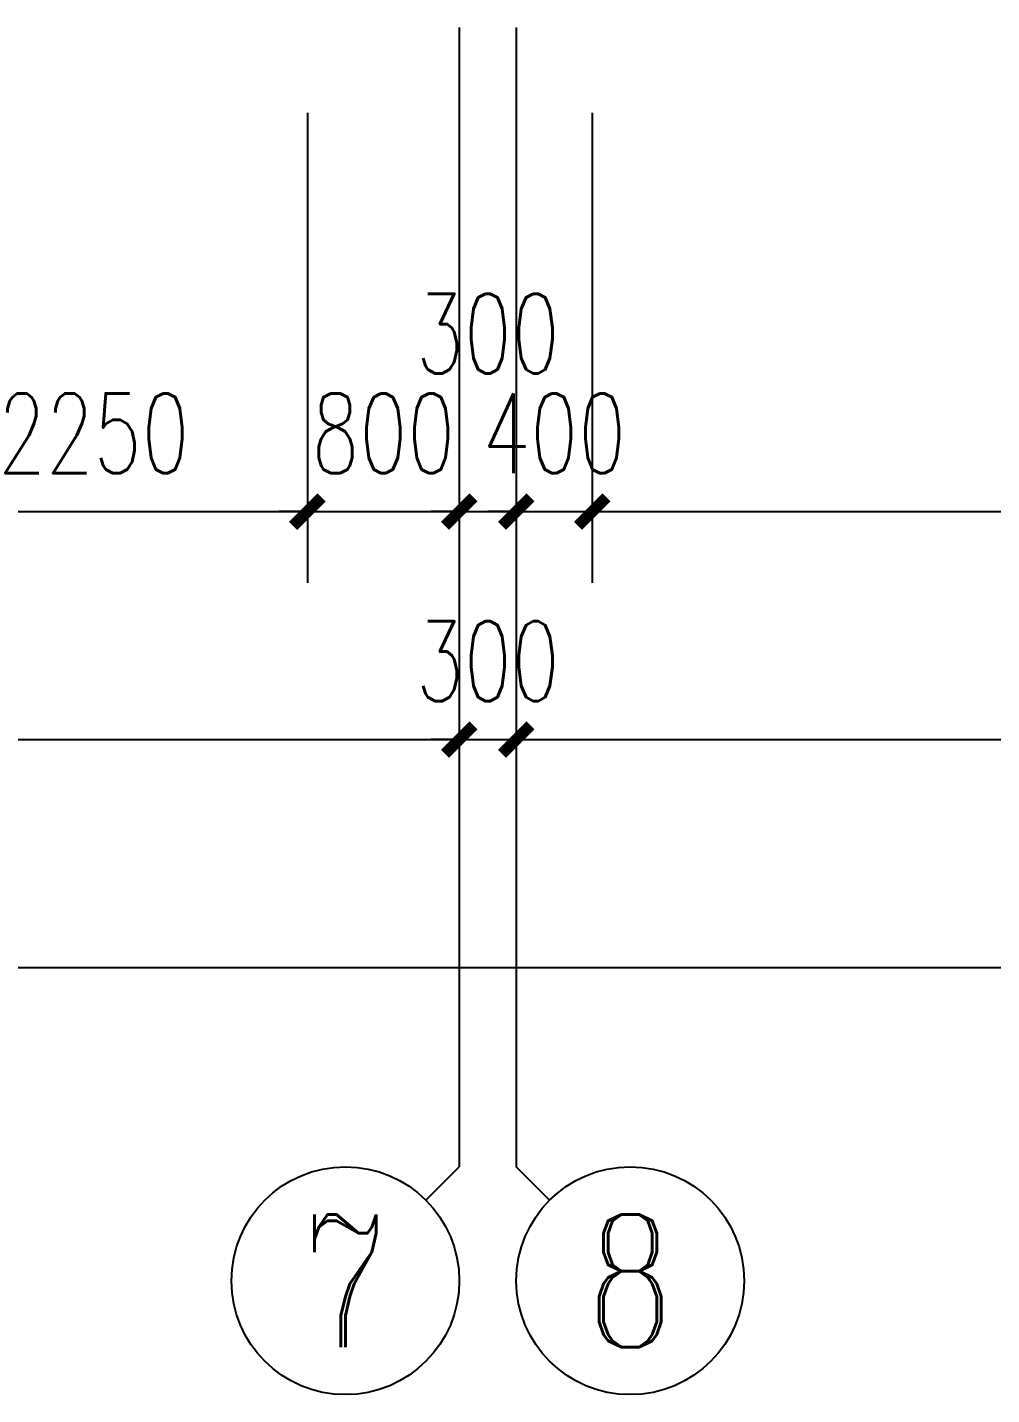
# Model space of a CAD drawing. Extents: x 0 to 2972856, y -1269770 to 0.
# Drawn here: x 2720881 to 2725959, y -1241746 to -1234546 of the extents above; entities that cross this region are included whole.
import ezdxf
from ezdxf.enums import TextEntityAlignment as Align

# ---------------------------------------------------------------- set-up
doc = ezdxf.new("R2010")
doc.units = 0
doc.header["$LTSCALE"] = 1000
doc.header["$PDSIZE"] = 50
doc.layers.add('1-建筑底图', color=8, linetype='Continuous')
doc.layers.add('AXIS_TEXT', color=7, linetype='Continuous')
doc.styles.add('_TCH_AXIS', font='COMPLEX', dxfattribs={"bigfont": 'GBCBIG'})
doc.styles.add('A_DIM_T3', font='SIMPLEX', dxfattribs={"width": 0.7, "bigfont": 'HZ'})
doc.styles.add('COMPLEX', font='COMPLEX')
doc.dimstyles.new('_TCH_ARCH&&150', dxfattribs={"dimtxt": 420, "dimasz": 150, "dimexe": 375, "dimexo": 450, "dimgap": 202.5, "dimtad": 1, "dimdec": 0, "dimzin": 0, "dimdsep": 46, "dimtxsty": 'A_DIM_T3', "dimblk": 'ARCHTICK', "dimcen": 0.09, "dimclrt": 7, "dimazin": 2, "dimtfac": 1, "dimtdec": 0, "dimtix": 1, "dimtmove": 2, "dimatfit": 3, "dimfxl": 150, "dimtolj": 1, "dimtzin": 0, "dimarcsym": 0})

# ---------------------------------------------------------------- blocks, each defined once
blk = doc.blocks.new('_ArchTick')
at = {"color": 0, "linetype": 'ByBlock', "const_width": 0.4}
blk.add_lwpolyline([(-0.5, -0.5), (0.5, 0.5)], dxfattribs=at)
blk = doc.blocks.new('*D1162')
at = {"layer": '1-建筑底图', "color": 0, "lineweight": -2, "transparency": 16777216}
for p, q in [((2060076.6, -1229225.4), (2060076.6, -1234100.4)), ((2167276.6, -1229225.4), (2167276.6, -1234100.4)), ((2060076.6, -1233725.4), (2167276.6, -1233725.4))]:
    blk.add_line(p, q, dxfattribs=at)
at = {"layer": 'Defpoints', "color": 0, "transparency": 16777216}
for p in [(2060076.6, -1228775.4), (2167276.6, -1228775.4), (2167276.6, -1233725.4)]:
    blk.add_point(p, dxfattribs=at)
at = {"layer": '1-建筑底图', "color": 0, "lineweight": -2, "transparency": 16777216, "xscale": 150, "yscale": 150, "zscale": 150, "rotation": 180}
blk.add_blockref('_ArchTick', (2060076.6, -1233725.4), dxfattribs=at)
at = {"layer": '1-建筑底图', "color": 0, "lineweight": -2, "transparency": 16777216, "xscale": 150, "yscale": 150, "zscale": 150}
blk.add_blockref('_ArchTick', (2167276.6, -1233725.4), dxfattribs=at)
at = {"layer": '1-建筑底图', "color": 7, "transparency": 16777216, "insert": (2113676.6, -1233312.9), "char_height": 420, "attachment_point": 5, "style": 'A_DIM_T3'}
blk.add_mtext('\\A1;107200', dxfattribs=at)
blk = doc.blocks.new('*D1169')
at = {"layer": '1-建筑底图', "color": 0, "lineweight": -2, "transparency": 16777216}
for p, q in [((2100376.6, -1229225.4), (2100376.6, -1232900.4)), ((2108376.6, -1229225.4), (2108376.6, -1232900.4)), ((2100376.6, -1232525.4), (2108376.6, -1232525.4))]:
    blk.add_line(p, q, dxfattribs=at)
at = {"layer": 'Defpoints', "color": 0, "transparency": 16777216}
for p in [(2100376.6, -1228775.4), (2108376.6, -1228775.4), (2108376.6, -1232525.4)]:
    blk.add_point(p, dxfattribs=at)
at = {"layer": '1-建筑底图', "color": 0, "lineweight": -2, "transparency": 16777216, "xscale": 150, "yscale": 150, "zscale": 150, "rotation": 180}
blk.add_blockref('_ArchTick', (2100376.6, -1232525.4), dxfattribs=at)
at = {"layer": '1-建筑底图', "color": 0, "lineweight": -2, "transparency": 16777216, "xscale": 150, "yscale": 150, "zscale": 150}
blk.add_blockref('_ArchTick', (2108376.6, -1232525.4), dxfattribs=at)
at = {"layer": '1-建筑底图', "color": 7, "transparency": 16777216, "insert": (2104376.6, -1232112.9), "char_height": 420, "attachment_point": 5, "style": 'A_DIM_T3'}
blk.add_mtext('\\A1;8000', dxfattribs=at)
blk = doc.blocks.new('*D1170')
at = {"layer": '1-建筑底图', "color": 0, "lineweight": -2, "transparency": 16777216}
for p, q in [((2108376.6, -1229225.4), (2108376.6, -1232900.4)), ((2108676.6, -1229225.4), (2108676.6, -1232900.4)), ((2108376.6, -1232525.4), (2108226.6, -1232525.4)), ((2108376.6, -1232525.4), (2108676.6, -1232525.4)), ((2108676.6, -1232525.4), (2108826.6, -1232525.4))]:
    blk.add_line(p, q, dxfattribs=at)
at = {"layer": 'Defpoints', "color": 0, "transparency": 16777216}
for p in [(2108376.6, -1228775.4), (2108676.6, -1228775.4), (2108676.6, -1232525.4)]:
    blk.add_point(p, dxfattribs=at)
at = {"layer": '1-建筑底图', "color": 0, "lineweight": -2, "transparency": 16777216, "xscale": 150, "yscale": 150, "zscale": 150}
blk.add_blockref('_ArchTick', (2108376.6, -1232525.4), dxfattribs=at)
at = {"layer": '1-建筑底图', "color": 0, "lineweight": -2, "transparency": 16777216, "xscale": 150, "yscale": 150, "zscale": 150, "rotation": 180}
blk.add_blockref('_ArchTick', (2108676.6, -1232525.4), dxfattribs=at)
at = {"layer": '1-建筑底图', "color": 7, "transparency": 16777216, "insert": (2108526.6, -1232112.9), "char_height": 420, "attachment_point": 5, "style": 'A_DIM_T3'}
blk.add_mtext('\\A1;300', dxfattribs=at)
blk = doc.blocks.new('*D1171')
at = {"layer": '1-建筑底图', "color": 0, "lineweight": -2, "transparency": 16777216}
for p, q in [((2108676.6, -1229225.4), (2108676.6, -1232900.4)), ((2116376.6, -1229225.4), (2116376.6, -1232900.4)), ((2108676.6, -1232525.4), (2116376.6, -1232525.4))]:
    blk.add_line(p, q, dxfattribs=at)
at = {"layer": 'Defpoints', "color": 0, "transparency": 16777216}
for p in [(2108676.6, -1228775.4), (2116376.6, -1228775.4), (2116376.6, -1232525.4)]:
    blk.add_point(p, dxfattribs=at)
at = {"layer": '1-建筑底图', "color": 0, "lineweight": -2, "transparency": 16777216, "xscale": 150, "yscale": 150, "zscale": 150, "rotation": 180}
blk.add_blockref('_ArchTick', (2108676.6, -1232525.4), dxfattribs=at)
at = {"layer": '1-建筑底图', "color": 0, "lineweight": -2, "transparency": 16777216, "xscale": 150, "yscale": 150, "zscale": 150}
blk.add_blockref('_ArchTick', (2116376.6, -1232525.4), dxfattribs=at)
at = {"layer": '1-建筑底图', "color": 7, "transparency": 16777216, "insert": (2112526.6, -1232112.9), "char_height": 420, "attachment_point": 5, "style": 'A_DIM_T3'}
blk.add_mtext('\\A1;7700', dxfattribs=at)
blk = doc.blocks.new('*D1323')
at = {"layer": '1-建筑底图', "color": 0, "lineweight": -2, "transparency": 16777216}
for p, q in [((2109076.6, -1229225.4), (2109076.6, -1231700.4)), ((2116126.6, -1229225.4), (2116126.6, -1231700.4)), ((2109076.6, -1231325.4), (2116126.6, -1231325.4))]:
    blk.add_line(p, q, dxfattribs=at)
at = {"layer": 'Defpoints', "color": 0, "transparency": 16777216}
for p in [(2109076.6, -1228775.4), (2116126.6, -1228775.4), (2116126.6, -1231325.4)]:
    blk.add_point(p, dxfattribs=at)
at = {"layer": '1-建筑底图', "color": 0, "lineweight": -2, "transparency": 16777216, "xscale": 150, "yscale": 150, "zscale": 150, "rotation": 180}
blk.add_blockref('_ArchTick', (2109076.6, -1231325.4), dxfattribs=at)
at = {"layer": '1-建筑底图', "color": 0, "lineweight": -2, "transparency": 16777216, "xscale": 150, "yscale": 150, "zscale": 150}
blk.add_blockref('_ArchTick', (2116126.6, -1231325.4), dxfattribs=at)
at = {"layer": '1-建筑底图', "color": 7, "transparency": 16777216, "insert": (2112601.6, -1230912.9), "char_height": 420, "attachment_point": 5, "style": 'A_DIM_T3'}
blk.add_mtext('\\A1;7050', dxfattribs=at)
blk = doc.blocks.new('*D1324')
at = {"layer": '1-建筑底图', "color": 0, "lineweight": -2, "transparency": 16777216}
for p, q in [((2108676.6, -1229225.4), (2108676.6, -1231700.4)), ((2109076.6, -1229225.4), (2109076.6, -1231700.4)), ((2108676.6, -1231325.4), (2108526.6, -1231325.4)), ((2108676.6, -1231325.4), (2109076.6, -1231325.4)), ((2109076.6, -1231325.4), (2109226.6, -1231325.4))]:
    blk.add_line(p, q, dxfattribs=at)
at = {"layer": 'Defpoints', "color": 0, "transparency": 16777216}
for p in [(2108676.6, -1228775.4), (2109076.6, -1228775.4), (2109076.6, -1231325.4)]:
    blk.add_point(p, dxfattribs=at)
at = {"layer": '1-建筑底图', "color": 0, "lineweight": -2, "transparency": 16777216, "xscale": 150, "yscale": 150, "zscale": 150}
blk.add_blockref('_ArchTick', (2108676.6, -1231325.4), dxfattribs=at)
at = {"layer": '1-建筑底图', "color": 0, "lineweight": -2, "transparency": 16777216, "xscale": 150, "yscale": 150, "zscale": 150, "rotation": 180}
blk.add_blockref('_ArchTick', (2109076.6, -1231325.4), dxfattribs=at)
at = {"layer": '1-建筑底图', "color": 7, "transparency": 16777216, "insert": (2108876.6, -1230912.9), "char_height": 420, "attachment_point": 5, "style": 'A_DIM_T3'}
blk.add_mtext('\\A1;400', dxfattribs=at)
blk = doc.blocks.new('*D1325')
at = {"layer": '1-建筑底图', "color": 0, "lineweight": -2, "transparency": 16777216}
for p, q in [((2108376.6, -1229225.4), (2108376.6, -1231700.4)), ((2108676.6, -1229225.4), (2108676.6, -1231700.4)), ((2108376.6, -1231325.4), (2108226.6, -1231325.4)), ((2108376.6, -1231325.4), (2108676.6, -1231325.4)), ((2108676.6, -1231325.4), (2108826.6, -1231325.4))]:
    blk.add_line(p, q, dxfattribs=at)
at = {"layer": 'Defpoints', "color": 0, "transparency": 16777216}
for p in [(2108376.6, -1228775.4), (2108676.6, -1228775.4), (2108676.6, -1231325.4)]:
    blk.add_point(p, dxfattribs=at)
at = {"layer": '1-建筑底图', "color": 0, "lineweight": -2, "transparency": 16777216, "xscale": 150, "yscale": 150, "zscale": 150}
blk.add_blockref('_ArchTick', (2108376.6, -1231325.4), dxfattribs=at)
at = {"layer": '1-建筑底图', "color": 0, "lineweight": -2, "transparency": 16777216, "xscale": 150, "yscale": 150, "zscale": 150, "rotation": 180}
blk.add_blockref('_ArchTick', (2108676.6, -1231325.4), dxfattribs=at)
at = {"layer": '1-建筑底图', "color": 7, "transparency": 16777216, "insert": (2108526.6, -1230387.9), "char_height": 420, "attachment_point": 5, "style": 'A_DIM_T3'}
blk.add_mtext('\\A1;300', dxfattribs=at)
blk = doc.blocks.new('*D1326')
at = {"layer": '1-建筑底图', "color": 0, "lineweight": -2, "transparency": 16777216}
for p, q in [((2107576.6, -1229225.4), (2107576.6, -1231700.4)), ((2108376.6, -1229225.4), (2108376.6, -1231700.4)), ((2107576.6, -1231325.4), (2107426.6, -1231325.4)), ((2107576.6, -1231325.4), (2108376.6, -1231325.4)), ((2108376.6, -1231325.4), (2108526.6, -1231325.4))]:
    blk.add_line(p, q, dxfattribs=at)
at = {"layer": 'Defpoints', "color": 0, "transparency": 16777216}
for p in [(2107576.6, -1228775.4), (2108376.6, -1228775.4), (2108376.6, -1231325.4)]:
    blk.add_point(p, dxfattribs=at)
at = {"layer": '1-建筑底图', "color": 0, "lineweight": -2, "transparency": 16777216, "xscale": 150, "yscale": 150, "zscale": 150}
blk.add_blockref('_ArchTick', (2107576.6, -1231325.4), dxfattribs=at)
at = {"layer": '1-建筑底图', "color": 0, "lineweight": -2, "transparency": 16777216, "xscale": 150, "yscale": 150, "zscale": 150, "rotation": 180}
blk.add_blockref('_ArchTick', (2108376.6, -1231325.4), dxfattribs=at)
at = {"layer": '1-建筑底图', "color": 7, "transparency": 16777216, "insert": (2107976.6, -1230912.9), "char_height": 420, "attachment_point": 5, "style": 'A_DIM_T3'}
blk.add_mtext('\\A1;800', dxfattribs=at)
blk = doc.blocks.new('*D1327')
at = {"layer": '1-建筑底图', "color": 0, "lineweight": -2, "transparency": 16777216}
for p, q in [((2105326.6, -1229225.4), (2105326.6, -1231700.4)), ((2107576.6, -1229225.4), (2107576.6, -1231700.4)), ((2105326.6, -1231325.4), (2107576.6, -1231325.4))]:
    blk.add_line(p, q, dxfattribs=at)
at = {"layer": 'Defpoints', "color": 0, "transparency": 16777216}
for p in [(2105326.6, -1228775.4), (2107576.6, -1228775.4), (2107576.6, -1231325.4)]:
    blk.add_point(p, dxfattribs=at)
at = {"layer": '1-建筑底图', "color": 0, "lineweight": -2, "transparency": 16777216, "xscale": 150, "yscale": 150, "zscale": 150, "rotation": 180}
blk.add_blockref('_ArchTick', (2105326.6, -1231325.4), dxfattribs=at)
at = {"layer": '1-建筑底图', "color": 0, "lineweight": -2, "transparency": 16777216, "xscale": 150, "yscale": 150, "zscale": 150}
blk.add_blockref('_ArchTick', (2107576.6, -1231325.4), dxfattribs=at)
at = {"layer": '1-建筑底图', "color": 7, "transparency": 16777216, "insert": (2106451.6, -1230912.9), "char_height": 420, "attachment_point": 5, "style": 'A_DIM_T3'}
blk.add_mtext('\\A1;2250', dxfattribs=at)
blk = doc.blocks.new('*D1469')
at = {"layer": '1-建筑底图', "color": 0, "lineweight": -2, "transparency": 16777216}
for p, q in [((2060076.6, -1229225.4), (2060076.6, -1234100.4)), ((2167276.6, -1229225.4), (2167276.6, -1234100.4)), ((2060076.6, -1233725.4), (2167276.6, -1233725.4))]:
    blk.add_line(p, q, dxfattribs=at)
at = {"layer": 'Defpoints', "color": 0, "transparency": 16777216}
for p in [(2060076.6, -1228775.4), (2167276.6, -1228775.4), (2167276.6, -1233725.4)]:
    blk.add_point(p, dxfattribs=at)
at = {"layer": '1-建筑底图', "color": 0, "lineweight": -2, "transparency": 16777216, "xscale": 150, "yscale": 150, "zscale": 150, "rotation": 180}
blk.add_blockref('_ArchTick', (2060076.6, -1233725.4), dxfattribs=at)
at = {"layer": '1-建筑底图', "color": 0, "lineweight": -2, "transparency": 16777216, "xscale": 150, "yscale": 150, "zscale": 150}
blk.add_blockref('_ArchTick', (2167276.6, -1233725.4), dxfattribs=at)
at = {"layer": '1-建筑底图', "color": 7, "transparency": 16777216, "insert": (2113676.6, -1233312.9), "char_height": 420, "attachment_point": 5, "style": 'A_DIM_T3'}
blk.add_mtext('\\A1;107200', dxfattribs=at)
blk = doc.blocks.new('*D1476')
at = {"layer": '1-建筑底图', "color": 0, "lineweight": -2, "transparency": 16777216}
for p, q in [((2100376.6, -1229225.4), (2100376.6, -1232900.4)), ((2108376.6, -1229225.4), (2108376.6, -1232900.4)), ((2100376.6, -1232525.4), (2108376.6, -1232525.4))]:
    blk.add_line(p, q, dxfattribs=at)
at = {"layer": 'Defpoints', "color": 0, "transparency": 16777216}
for p in [(2100376.6, -1228775.4), (2108376.6, -1228775.4), (2108376.6, -1232525.4)]:
    blk.add_point(p, dxfattribs=at)
at = {"layer": '1-建筑底图', "color": 0, "lineweight": -2, "transparency": 16777216, "xscale": 150, "yscale": 150, "zscale": 150, "rotation": 180}
blk.add_blockref('_ArchTick', (2100376.6, -1232525.4), dxfattribs=at)
at = {"layer": '1-建筑底图', "color": 0, "lineweight": -2, "transparency": 16777216, "xscale": 150, "yscale": 150, "zscale": 150}
blk.add_blockref('_ArchTick', (2108376.6, -1232525.4), dxfattribs=at)
at = {"layer": '1-建筑底图', "color": 7, "transparency": 16777216, "insert": (2104376.6, -1232112.9), "char_height": 420, "attachment_point": 5, "style": 'A_DIM_T3'}
blk.add_mtext('\\A1;8000', dxfattribs=at)
blk = doc.blocks.new('*D1477')
at = {"layer": '1-建筑底图', "color": 0, "lineweight": -2, "transparency": 16777216}
for p, q in [((2108376.6, -1229225.4), (2108376.6, -1232900.4)), ((2108676.6, -1229225.4), (2108676.6, -1232900.4)), ((2108376.6, -1232525.4), (2108226.6, -1232525.4)), ((2108376.6, -1232525.4), (2108676.6, -1232525.4)), ((2108676.6, -1232525.4), (2108826.6, -1232525.4))]:
    blk.add_line(p, q, dxfattribs=at)
at = {"layer": 'Defpoints', "color": 0, "transparency": 16777216}
for p in [(2108376.6, -1228775.4), (2108676.6, -1228775.4), (2108676.6, -1232525.4)]:
    blk.add_point(p, dxfattribs=at)
at = {"layer": '1-建筑底图', "color": 0, "lineweight": -2, "transparency": 16777216, "xscale": 150, "yscale": 150, "zscale": 150}
blk.add_blockref('_ArchTick', (2108376.6, -1232525.4), dxfattribs=at)
at = {"layer": '1-建筑底图', "color": 0, "lineweight": -2, "transparency": 16777216, "xscale": 150, "yscale": 150, "zscale": 150, "rotation": 180}
blk.add_blockref('_ArchTick', (2108676.6, -1232525.4), dxfattribs=at)
at = {"layer": '1-建筑底图', "color": 7, "transparency": 16777216, "insert": (2108526.6, -1232112.9), "char_height": 420, "attachment_point": 5, "style": 'A_DIM_T3'}
blk.add_mtext('\\A1;300', dxfattribs=at)
blk = doc.blocks.new('*D1478')
at = {"layer": '1-建筑底图', "color": 0, "lineweight": -2, "transparency": 16777216}
for p, q in [((2108676.6, -1229225.4), (2108676.6, -1232900.4)), ((2116376.6, -1229225.4), (2116376.6, -1232900.4)), ((2108676.6, -1232525.4), (2116376.6, -1232525.4))]:
    blk.add_line(p, q, dxfattribs=at)
at = {"layer": 'Defpoints', "color": 0, "transparency": 16777216}
for p in [(2108676.6, -1228775.4), (2116376.6, -1228775.4), (2116376.6, -1232525.4)]:
    blk.add_point(p, dxfattribs=at)
at = {"layer": '1-建筑底图', "color": 0, "lineweight": -2, "transparency": 16777216, "xscale": 150, "yscale": 150, "zscale": 150, "rotation": 180}
blk.add_blockref('_ArchTick', (2108676.6, -1232525.4), dxfattribs=at)
at = {"layer": '1-建筑底图', "color": 0, "lineweight": -2, "transparency": 16777216, "xscale": 150, "yscale": 150, "zscale": 150}
blk.add_blockref('_ArchTick', (2116376.6, -1232525.4), dxfattribs=at)
at = {"layer": '1-建筑底图', "color": 7, "transparency": 16777216, "insert": (2112526.6, -1232112.9), "char_height": 420, "attachment_point": 5, "style": 'A_DIM_T3'}
blk.add_mtext('\\A1;7700', dxfattribs=at)
blk = doc.blocks.new('*D1630')
at = {"layer": '1-建筑底图', "color": 0, "lineweight": -2, "transparency": 16777216}
for p, q in [((2109076.6, -1229225.4), (2109076.6, -1231700.4)), ((2116126.6, -1229225.4), (2116126.6, -1231700.4)), ((2109076.6, -1231325.4), (2116126.6, -1231325.4))]:
    blk.add_line(p, q, dxfattribs=at)
at = {"layer": 'Defpoints', "color": 0, "transparency": 16777216}
for p in [(2109076.6, -1228775.4), (2116126.6, -1228775.4), (2116126.6, -1231325.4)]:
    blk.add_point(p, dxfattribs=at)
at = {"layer": '1-建筑底图', "color": 0, "lineweight": -2, "transparency": 16777216, "xscale": 150, "yscale": 150, "zscale": 150, "rotation": 180}
blk.add_blockref('_ArchTick', (2109076.6, -1231325.4), dxfattribs=at)
at = {"layer": '1-建筑底图', "color": 0, "lineweight": -2, "transparency": 16777216, "xscale": 150, "yscale": 150, "zscale": 150}
blk.add_blockref('_ArchTick', (2116126.6, -1231325.4), dxfattribs=at)
at = {"layer": '1-建筑底图', "color": 7, "transparency": 16777216, "insert": (2112601.6, -1230912.9), "char_height": 420, "attachment_point": 5, "style": 'A_DIM_T3'}
blk.add_mtext('\\A1;7050', dxfattribs=at)
blk = doc.blocks.new('*D1631')
at = {"layer": '1-建筑底图', "color": 0, "lineweight": -2, "transparency": 16777216}
for p, q in [((2108676.6, -1229225.4), (2108676.6, -1231700.4)), ((2109076.6, -1229225.4), (2109076.6, -1231700.4)), ((2108676.6, -1231325.4), (2108526.6, -1231325.4)), ((2108676.6, -1231325.4), (2109076.6, -1231325.4)), ((2109076.6, -1231325.4), (2109226.6, -1231325.4))]:
    blk.add_line(p, q, dxfattribs=at)
at = {"layer": 'Defpoints', "color": 0, "transparency": 16777216}
for p in [(2108676.6, -1228775.4), (2109076.6, -1228775.4), (2109076.6, -1231325.4)]:
    blk.add_point(p, dxfattribs=at)
at = {"layer": '1-建筑底图', "color": 0, "lineweight": -2, "transparency": 16777216, "xscale": 150, "yscale": 150, "zscale": 150}
blk.add_blockref('_ArchTick', (2108676.6, -1231325.4), dxfattribs=at)
at = {"layer": '1-建筑底图', "color": 0, "lineweight": -2, "transparency": 16777216, "xscale": 150, "yscale": 150, "zscale": 150, "rotation": 180}
blk.add_blockref('_ArchTick', (2109076.6, -1231325.4), dxfattribs=at)
at = {"layer": '1-建筑底图', "color": 7, "transparency": 16777216, "insert": (2108876.6, -1230912.9), "char_height": 420, "attachment_point": 5, "style": 'A_DIM_T3'}
blk.add_mtext('\\A1;400', dxfattribs=at)
blk = doc.blocks.new('*D1632')
at = {"layer": '1-建筑底图', "color": 0, "lineweight": -2, "transparency": 16777216}
for p, q in [((2108376.6, -1229225.4), (2108376.6, -1231700.4)), ((2108676.6, -1229225.4), (2108676.6, -1231700.4)), ((2108376.6, -1231325.4), (2108226.6, -1231325.4)), ((2108376.6, -1231325.4), (2108676.6, -1231325.4)), ((2108676.6, -1231325.4), (2108826.6, -1231325.4))]:
    blk.add_line(p, q, dxfattribs=at)
at = {"layer": 'Defpoints', "color": 0, "transparency": 16777216}
for p in [(2108376.6, -1228775.4), (2108676.6, -1228775.4), (2108676.6, -1231325.4)]:
    blk.add_point(p, dxfattribs=at)
at = {"layer": '1-建筑底图', "color": 0, "lineweight": -2, "transparency": 16777216, "xscale": 150, "yscale": 150, "zscale": 150}
blk.add_blockref('_ArchTick', (2108376.6, -1231325.4), dxfattribs=at)
at = {"layer": '1-建筑底图', "color": 0, "lineweight": -2, "transparency": 16777216, "xscale": 150, "yscale": 150, "zscale": 150, "rotation": 180}
blk.add_blockref('_ArchTick', (2108676.6, -1231325.4), dxfattribs=at)
at = {"layer": '1-建筑底图', "color": 7, "transparency": 16777216, "insert": (2108526.6, -1230387.9), "char_height": 420, "attachment_point": 5, "style": 'A_DIM_T3'}
blk.add_mtext('\\A1;300', dxfattribs=at)
blk = doc.blocks.new('*D1633')
at = {"layer": '1-建筑底图', "color": 0, "lineweight": -2, "transparency": 16777216}
for p, q in [((2107576.6, -1229225.4), (2107576.6, -1231700.4)), ((2108376.6, -1229225.4), (2108376.6, -1231700.4)), ((2107576.6, -1231325.4), (2107426.6, -1231325.4)), ((2107576.6, -1231325.4), (2108376.6, -1231325.4)), ((2108376.6, -1231325.4), (2108526.6, -1231325.4))]:
    blk.add_line(p, q, dxfattribs=at)
at = {"layer": 'Defpoints', "color": 0, "transparency": 16777216}
for p in [(2107576.6, -1228775.4), (2108376.6, -1228775.4), (2108376.6, -1231325.4)]:
    blk.add_point(p, dxfattribs=at)
at = {"layer": '1-建筑底图', "color": 0, "lineweight": -2, "transparency": 16777216, "xscale": 150, "yscale": 150, "zscale": 150}
blk.add_blockref('_ArchTick', (2107576.6, -1231325.4), dxfattribs=at)
at = {"layer": '1-建筑底图', "color": 0, "lineweight": -2, "transparency": 16777216, "xscale": 150, "yscale": 150, "zscale": 150, "rotation": 180}
blk.add_blockref('_ArchTick', (2108376.6, -1231325.4), dxfattribs=at)
at = {"layer": '1-建筑底图', "color": 7, "transparency": 16777216, "insert": (2107976.6, -1230912.9), "char_height": 420, "attachment_point": 5, "style": 'A_DIM_T3'}
blk.add_mtext('\\A1;800', dxfattribs=at)
blk = doc.blocks.new('*D1634')
at = {"layer": '1-建筑底图', "color": 0, "lineweight": -2, "transparency": 16777216}
for p, q in [((2105326.6, -1229225.4), (2105326.6, -1231700.4)), ((2107576.6, -1229225.4), (2107576.6, -1231700.4)), ((2105326.6, -1231325.4), (2107576.6, -1231325.4))]:
    blk.add_line(p, q, dxfattribs=at)
at = {"layer": 'Defpoints', "color": 0, "transparency": 16777216}
for p in [(2105326.6, -1228775.4), (2107576.6, -1228775.4), (2107576.6, -1231325.4)]:
    blk.add_point(p, dxfattribs=at)
at = {"layer": '1-建筑底图', "color": 0, "lineweight": -2, "transparency": 16777216, "xscale": 150, "yscale": 150, "zscale": 150, "rotation": 180}
blk.add_blockref('_ArchTick', (2105326.6, -1231325.4), dxfattribs=at)
at = {"layer": '1-建筑底图', "color": 0, "lineweight": -2, "transparency": 16777216, "xscale": 150, "yscale": 150, "zscale": 150}
blk.add_blockref('_ArchTick', (2107576.6, -1231325.4), dxfattribs=at)
at = {"layer": '1-建筑底图', "color": 7, "transparency": 16777216, "insert": (2106451.6, -1230912.9), "char_height": 420, "attachment_point": 5, "style": 'A_DIM_T3'}
blk.add_mtext('\\A1;2250', dxfattribs=at)
blk = doc.blocks.new('_AXISO')
blk.add_circle((0, 0), 0.5)
at = {"layer": 'AXIS_TEXT', "style": 'COMPLEX', "width": 1.041667}
blk.add_attdef('A', text='', height=0.56, dxfattribs=at).set_placement((-0.25, -0.28), (0.25, -0.28), align=Align.FIT)
blk = doc.blocks.new('*D1776')
at = {"layer": '1-建筑底图', "color": 0, "lineweight": -2, "transparency": 16777216}
for p, q in [((2060076.6, -1229225.4), (2060076.6, -1234100.4)), ((2167276.6, -1229225.4), (2167276.6, -1234100.4)), ((2060076.6, -1233725.4), (2167276.6, -1233725.4))]:
    blk.add_line(p, q, dxfattribs=at)
at = {"layer": 'Defpoints', "color": 0, "transparency": 16777216}
for p in [(2060076.6, -1228775.4), (2167276.6, -1228775.4), (2167276.6, -1233725.4)]:
    blk.add_point(p, dxfattribs=at)
at = {"layer": '1-建筑底图', "color": 0, "lineweight": -2, "transparency": 16777216, "xscale": 150, "yscale": 150, "zscale": 150, "rotation": 180}
blk.add_blockref('_ArchTick', (2060076.6, -1233725.4), dxfattribs=at)
at = {"layer": '1-建筑底图', "color": 0, "lineweight": -2, "transparency": 16777216, "xscale": 150, "yscale": 150, "zscale": 150}
blk.add_blockref('_ArchTick', (2167276.6, -1233725.4), dxfattribs=at)
at = {"layer": '1-建筑底图', "color": 7, "transparency": 16777216, "insert": (2113676.6, -1233312.9), "char_height": 420, "attachment_point": 5, "style": 'A_DIM_T3'}
blk.add_mtext('\\A1;107200', dxfattribs=at)
blk = doc.blocks.new('*D1783')
at = {"layer": '1-建筑底图', "color": 0, "lineweight": -2, "transparency": 16777216}
for p, q in [((2100376.6, -1229225.4), (2100376.6, -1232900.4)), ((2108376.6, -1229225.4), (2108376.6, -1232900.4)), ((2100376.6, -1232525.4), (2108376.6, -1232525.4))]:
    blk.add_line(p, q, dxfattribs=at)
at = {"layer": 'Defpoints', "color": 0, "transparency": 16777216}
for p in [(2100376.6, -1228775.4), (2108376.6, -1228775.4), (2108376.6, -1232525.4)]:
    blk.add_point(p, dxfattribs=at)
at = {"layer": '1-建筑底图', "color": 0, "lineweight": -2, "transparency": 16777216, "xscale": 150, "yscale": 150, "zscale": 150, "rotation": 180}
blk.add_blockref('_ArchTick', (2100376.6, -1232525.4), dxfattribs=at)
at = {"layer": '1-建筑底图', "color": 0, "lineweight": -2, "transparency": 16777216, "xscale": 150, "yscale": 150, "zscale": 150}
blk.add_blockref('_ArchTick', (2108376.6, -1232525.4), dxfattribs=at)
at = {"layer": '1-建筑底图', "color": 7, "transparency": 16777216, "insert": (2104376.6, -1232112.9), "char_height": 420, "attachment_point": 5, "style": 'A_DIM_T3'}
blk.add_mtext('\\A1;8000', dxfattribs=at)
blk = doc.blocks.new('*D1784')
at = {"layer": '1-建筑底图', "color": 0, "lineweight": -2, "transparency": 16777216}
for p, q in [((2108376.6, -1229225.4), (2108376.6, -1232900.4)), ((2108676.6, -1229225.4), (2108676.6, -1232900.4)), ((2108376.6, -1232525.4), (2108226.6, -1232525.4)), ((2108376.6, -1232525.4), (2108676.6, -1232525.4)), ((2108676.6, -1232525.4), (2108826.6, -1232525.4))]:
    blk.add_line(p, q, dxfattribs=at)
at = {"layer": 'Defpoints', "color": 0, "transparency": 16777216}
for p in [(2108376.6, -1228775.4), (2108676.6, -1228775.4), (2108676.6, -1232525.4)]:
    blk.add_point(p, dxfattribs=at)
at = {"layer": '1-建筑底图', "color": 0, "lineweight": -2, "transparency": 16777216, "xscale": 150, "yscale": 150, "zscale": 150}
blk.add_blockref('_ArchTick', (2108376.6, -1232525.4), dxfattribs=at)
at = {"layer": '1-建筑底图', "color": 0, "lineweight": -2, "transparency": 16777216, "xscale": 150, "yscale": 150, "zscale": 150, "rotation": 180}
blk.add_blockref('_ArchTick', (2108676.6, -1232525.4), dxfattribs=at)
at = {"layer": '1-建筑底图', "color": 7, "transparency": 16777216, "insert": (2108526.6, -1232112.9), "char_height": 420, "attachment_point": 5, "style": 'A_DIM_T3'}
blk.add_mtext('\\A1;300', dxfattribs=at)
blk = doc.blocks.new('*D1785')
at = {"layer": '1-建筑底图', "color": 0, "lineweight": -2, "transparency": 16777216}
for p, q in [((2108676.6, -1229225.4), (2108676.6, -1232900.4)), ((2116376.6, -1229225.4), (2116376.6, -1232900.4)), ((2108676.6, -1232525.4), (2116376.6, -1232525.4))]:
    blk.add_line(p, q, dxfattribs=at)
at = {"layer": 'Defpoints', "color": 0, "transparency": 16777216}
for p in [(2108676.6, -1228775.4), (2116376.6, -1228775.4), (2116376.6, -1232525.4)]:
    blk.add_point(p, dxfattribs=at)
at = {"layer": '1-建筑底图', "color": 0, "lineweight": -2, "transparency": 16777216, "xscale": 150, "yscale": 150, "zscale": 150, "rotation": 180}
blk.add_blockref('_ArchTick', (2108676.6, -1232525.4), dxfattribs=at)
at = {"layer": '1-建筑底图', "color": 0, "lineweight": -2, "transparency": 16777216, "xscale": 150, "yscale": 150, "zscale": 150}
blk.add_blockref('_ArchTick', (2116376.6, -1232525.4), dxfattribs=at)
at = {"layer": '1-建筑底图', "color": 7, "transparency": 16777216, "insert": (2112526.6, -1232112.9), "char_height": 420, "attachment_point": 5, "style": 'A_DIM_T3'}
blk.add_mtext('\\A1;7700', dxfattribs=at)
blk = doc.blocks.new('*D1937')
at = {"layer": '1-建筑底图', "color": 0, "lineweight": -2, "transparency": 16777216}
for p, q in [((2109076.6, -1229225.4), (2109076.6, -1231700.4)), ((2116126.6, -1229225.4), (2116126.6, -1231700.4)), ((2109076.6, -1231325.4), (2116126.6, -1231325.4))]:
    blk.add_line(p, q, dxfattribs=at)
at = {"layer": 'Defpoints', "color": 0, "transparency": 16777216}
for p in [(2109076.6, -1228775.4), (2116126.6, -1228775.4), (2116126.6, -1231325.4)]:
    blk.add_point(p, dxfattribs=at)
at = {"layer": '1-建筑底图', "color": 0, "lineweight": -2, "transparency": 16777216, "xscale": 150, "yscale": 150, "zscale": 150, "rotation": 180}
blk.add_blockref('_ArchTick', (2109076.6, -1231325.4), dxfattribs=at)
at = {"layer": '1-建筑底图', "color": 0, "lineweight": -2, "transparency": 16777216, "xscale": 150, "yscale": 150, "zscale": 150}
blk.add_blockref('_ArchTick', (2116126.6, -1231325.4), dxfattribs=at)
at = {"layer": '1-建筑底图', "color": 7, "transparency": 16777216, "insert": (2112601.6, -1230912.9), "char_height": 420, "attachment_point": 5, "style": 'A_DIM_T3'}
blk.add_mtext('\\A1;7050', dxfattribs=at)
blk = doc.blocks.new('*D1938')
at = {"layer": '1-建筑底图', "color": 0, "lineweight": -2, "transparency": 16777216}
for p, q in [((2108676.6, -1229225.4), (2108676.6, -1231700.4)), ((2109076.6, -1229225.4), (2109076.6, -1231700.4)), ((2108676.6, -1231325.4), (2108526.6, -1231325.4)), ((2108676.6, -1231325.4), (2109076.6, -1231325.4)), ((2109076.6, -1231325.4), (2109226.6, -1231325.4))]:
    blk.add_line(p, q, dxfattribs=at)
at = {"layer": 'Defpoints', "color": 0, "transparency": 16777216}
for p in [(2108676.6, -1228775.4), (2109076.6, -1228775.4), (2109076.6, -1231325.4)]:
    blk.add_point(p, dxfattribs=at)
at = {"layer": '1-建筑底图', "color": 0, "lineweight": -2, "transparency": 16777216, "xscale": 150, "yscale": 150, "zscale": 150}
blk.add_blockref('_ArchTick', (2108676.6, -1231325.4), dxfattribs=at)
at = {"layer": '1-建筑底图', "color": 0, "lineweight": -2, "transparency": 16777216, "xscale": 150, "yscale": 150, "zscale": 150, "rotation": 180}
blk.add_blockref('_ArchTick', (2109076.6, -1231325.4), dxfattribs=at)
at = {"layer": '1-建筑底图', "color": 7, "transparency": 16777216, "insert": (2108876.6, -1230912.9), "char_height": 420, "attachment_point": 5, "style": 'A_DIM_T3'}
blk.add_mtext('\\A1;400', dxfattribs=at)
blk = doc.blocks.new('*D1939')
at = {"layer": '1-建筑底图', "color": 0, "lineweight": -2, "transparency": 16777216}
for p, q in [((2108376.6, -1229225.4), (2108376.6, -1231700.4)), ((2108676.6, -1229225.4), (2108676.6, -1231700.4)), ((2108376.6, -1231325.4), (2108226.6, -1231325.4)), ((2108376.6, -1231325.4), (2108676.6, -1231325.4)), ((2108676.6, -1231325.4), (2108826.6, -1231325.4))]:
    blk.add_line(p, q, dxfattribs=at)
at = {"layer": 'Defpoints', "color": 0, "transparency": 16777216}
for p in [(2108376.6, -1228775.4), (2108676.6, -1228775.4), (2108676.6, -1231325.4)]:
    blk.add_point(p, dxfattribs=at)
at = {"layer": '1-建筑底图', "color": 0, "lineweight": -2, "transparency": 16777216, "xscale": 150, "yscale": 150, "zscale": 150}
blk.add_blockref('_ArchTick', (2108376.6, -1231325.4), dxfattribs=at)
at = {"layer": '1-建筑底图', "color": 0, "lineweight": -2, "transparency": 16777216, "xscale": 150, "yscale": 150, "zscale": 150, "rotation": 180}
blk.add_blockref('_ArchTick', (2108676.6, -1231325.4), dxfattribs=at)
at = {"layer": '1-建筑底图', "color": 7, "transparency": 16777216, "insert": (2108526.6, -1230387.9), "char_height": 420, "attachment_point": 5, "style": 'A_DIM_T3'}
blk.add_mtext('\\A1;300', dxfattribs=at)
blk = doc.blocks.new('*D1940')
at = {"layer": '1-建筑底图', "color": 0, "lineweight": -2, "transparency": 16777216}
for p, q in [((2107576.6, -1229225.4), (2107576.6, -1231700.4)), ((2108376.6, -1229225.4), (2108376.6, -1231700.4)), ((2107576.6, -1231325.4), (2107426.6, -1231325.4)), ((2107576.6, -1231325.4), (2108376.6, -1231325.4)), ((2108376.6, -1231325.4), (2108526.6, -1231325.4))]:
    blk.add_line(p, q, dxfattribs=at)
at = {"layer": 'Defpoints', "color": 0, "transparency": 16777216}
for p in [(2107576.6, -1228775.4), (2108376.6, -1228775.4), (2108376.6, -1231325.4)]:
    blk.add_point(p, dxfattribs=at)
at = {"layer": '1-建筑底图', "color": 0, "lineweight": -2, "transparency": 16777216, "xscale": 150, "yscale": 150, "zscale": 150}
blk.add_blockref('_ArchTick', (2107576.6, -1231325.4), dxfattribs=at)
at = {"layer": '1-建筑底图', "color": 0, "lineweight": -2, "transparency": 16777216, "xscale": 150, "yscale": 150, "zscale": 150, "rotation": 180}
blk.add_blockref('_ArchTick', (2108376.6, -1231325.4), dxfattribs=at)
at = {"layer": '1-建筑底图', "color": 7, "transparency": 16777216, "insert": (2107976.6, -1230912.9), "char_height": 420, "attachment_point": 5, "style": 'A_DIM_T3'}
blk.add_mtext('\\A1;800', dxfattribs=at)
blk = doc.blocks.new('*D1941')
at = {"layer": '1-建筑底图', "color": 0, "lineweight": -2, "transparency": 16777216}
for p, q in [((2105326.6, -1229225.4), (2105326.6, -1231700.4)), ((2107576.6, -1229225.4), (2107576.6, -1231700.4)), ((2105326.6, -1231325.4), (2107576.6, -1231325.4))]:
    blk.add_line(p, q, dxfattribs=at)
at = {"layer": 'Defpoints', "color": 0, "transparency": 16777216}
for p in [(2105326.6, -1228775.4), (2107576.6, -1228775.4), (2107576.6, -1231325.4)]:
    blk.add_point(p, dxfattribs=at)
at = {"layer": '1-建筑底图', "color": 0, "lineweight": -2, "transparency": 16777216, "xscale": 150, "yscale": 150, "zscale": 150, "rotation": 180}
blk.add_blockref('_ArchTick', (2105326.6, -1231325.4), dxfattribs=at)
at = {"layer": '1-建筑底图', "color": 0, "lineweight": -2, "transparency": 16777216, "xscale": 150, "yscale": 150, "zscale": 150}
blk.add_blockref('_ArchTick', (2107576.6, -1231325.4), dxfattribs=at)
at = {"layer": '1-建筑底图', "color": 7, "transparency": 16777216, "insert": (2106451.6, -1230912.9), "char_height": 420, "attachment_point": 5, "style": 'A_DIM_T3'}
blk.add_mtext('\\A1;2250', dxfattribs=at)
blk = doc.blocks.new('1-三层建筑底图')
at = {"layer": '1-建筑底图'}
for p, q in [((47700, -4000), (47700, -10000)), ((48000, -4000), (48000, -10000)), ((47524.3, -10175.7), (47700, -10000)), ((48175.7, -10175.7), (48000, -10000))]:
    blk.add_line(p, q, dxfattribs=at)
ref = blk.add_blockref('_AXISO', (47100, -10600), dxfattribs=dict(at, xscale=1200, yscale=1200, zscale=1200))
ref.add_attrib('A', '7', dxfattribs={"layer": 'AXIS_TEXT', "height": 698.9, "style": '_TCH_AXIS'}).set_placement((46867, -10949.5), (47333, -10949.5), align=Align.FIT)
ref = blk.add_blockref('_AXISO', (48600, -10600), dxfattribs=dict(at, xscale=1200, yscale=1200, zscale=1200))
ref.add_attrib('A', '8', dxfattribs={"layer": 'AXIS_TEXT', "height": 698.9, "style": '_TCH_AXIS'}).set_placement((48367, -10949.5), (48833, -10949.5), align=Align.FIT)
for p1, p2, distance, picture, middle in [((-600, -4000), (106600, -4000), -4950, '*D1162', (53000, -8537.5)), ((-600, -4000), (106600, -4000), -4950, '*D1469', (53000, -8537.5)), ((-600, -4000), (106600, -4000), -4950, '*D1776', (53000, -8537.5)), ((39700, -4000), (47700, -4000), -3750, '*D1169', (43700, -7337.5)), ((39700, -4000), (47700, -4000), -3750, '*D1476', (43700, -7337.5)), ((39700, -4000), (47700, -4000), -3750, '*D1783', (43700, -7337.5)), ((44650, -4000), (46900, -4000), -2550, '*D1327', (45775, -6137.5)), ((44650, -4000), (46900, -4000), -2550, '*D1634', (45775, -6137.5)), ((44650, -4000), (46900, -4000), -2550, '*D1941', (45775, -6137.5)), ((46900, -4000), (47700, -4000), -2550, '*D1326', (47300, -6137.5)), ((46900, -4000), (47700, -4000), -2550, '*D1633', (47300, -6137.5)), ((46900, -4000), (47700, -4000), -2550, '*D1940', (47300, -6137.5)), ((47700, -4000), (48000, -4000), -3750, '*D1170', (47850, -7337.5)), ((47700, -4000), (48000, -4000), -3750, '*D1477', (47850, -7337.5)), ((47700, -4000), (48000, -4000), -3750, '*D1784', (47850, -7337.5)), ((48000, -4000), (48400, -4000), -2550, '*D1324', (48200, -6137.5)), ((48000, -4000), (48400, -4000), -2550, '*D1631', (48200, -6137.5)), ((48000, -4000), (48400, -4000), -2550, '*D1938', (48200, -6137.5)), ((48000, -4000), (55700, -4000), -3750, '*D1171', (51850, -7337.5)), ((48000, -4000), (55700, -4000), -3750, '*D1478', (51850, -7337.5)), ((48000, -4000), (55700, -4000), -3750, '*D1785', (51850, -7337.5)), ((48400, -4000), (55450, -4000), -2550, '*D1323', (51925, -6137.5)), ((48400, -4000), (55450, -4000), -2550, '*D1630', (51925, -6137.5)), ((48400, -4000), (55450, -4000), -2550, '*D1937', (51925, -6137.5))]:
    dim = blk.add_aligned_dim(p1=p1, p2=p2, distance=distance, dimstyle='_TCH_ARCH&&150', dxfattribs=at)
    dim.commit()
    dim.dimension.update_dxf_attribs({"geometry": picture, "text_midpoint": middle, "insert": (-2060676.6, 1224775.4)})
for picture in ['*D1325', '*D1632', '*D1939']:
    dim = blk.add_linear_dim(base=(48000, -6550), p1=(47700, -4000), p2=(48000, -4000), angle=0, dimstyle='_TCH_ARCH&&150', dxfattribs=at)
    dim.commit()
    dim.dimension.update_dxf_attribs({"geometry": picture, "text_midpoint": (47850, -5612.5), "dimtype": 129, "insert": (-2060676.6, 1224775.4)})

msp = doc.modelspace()

# ---------------------------------------------------------------- block references
at = {"layer": '1-建筑底图', "linetype": 'ByBlock'}
msp.add_blockref('1-三层建筑底图', (2675455.9, -1230545.9), dxfattribs=at)

doc.saveas('drawing.dxf')
